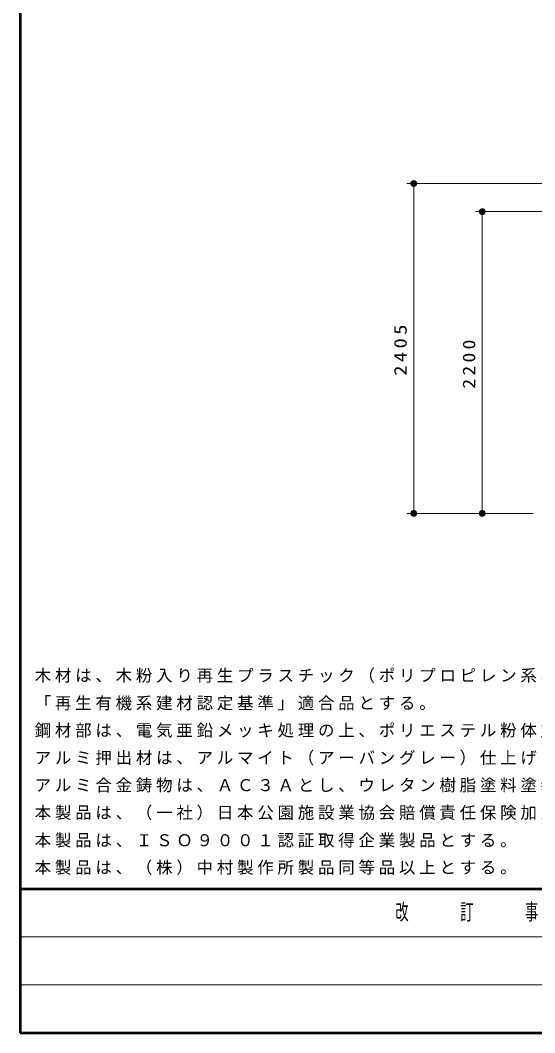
# Model space of a CAD drawing. Units: millimetres on the paper, with parts at other scales. Extents: x -385 to 0, y -10 to 267.
# Drawn here: x -385 to -309.9, y 0 to 147.6 of the extents above; entities that cross this region are included whole.
import ezdxf

# ---------------------------------------------------------------- set-up
doc = ezdxf.new("R2010")
doc.units = ezdxf.units.MM
doc.layers.add('LY_1', color=7, linetype='Continuous', lineweight=25)
doc.layers.add('LY_2', color=7, linetype='Continuous', lineweight=13)
doc.styles.add('ＭＳ ゴシック', font='')
doc.styles.get('ＭＳ ゴシック').set_extended_font_data('MS Gothic')

# ---------------------------------------------------------------- blocks, each defined once
blk = doc.blocks.new('filled_dot')
at = {"color": 0, "linetype": 'Continuous', "lineweight": -2, "const_width": 1.25}
blk.add_lwpolyline([(-0.625, 0, 1), (0.625, 0, 1)], format="xyb", close=True, dxfattribs=at)

msp = doc.modelspace()

# ---------------------------------------------------------------- linework, layer by layer
at = {"layer": 'LY_1', "lineweight": 13}
for p, q in [((-308.293, 123.835), (-328.586, 123.835)), ((-327.586, 75.735), (-327.586, 123.835)), ((-308.734, 119.735), (-318.586, 119.735)), ((-317.586, 75.735), (-317.586, 119.735)), ((-310.177, 75.735), (-328.586, 75.735))]:
    msp.add_line(p, q, dxfattribs=at)
at = {"layer": 'LY_2', "lineweight": 50}
for p, q in [((-385, 267), (-385, 0)), ((-385, 21), (0, 21)), ((-385, 0), (0, 0))]:
    msp.add_line(p, q, dxfattribs=at)
at = {"layer": 'LY_2'}
for p, q in [((-385, 14), (-243.5, 14)), ((-385, 7), (-243.5, 7))]:
    msp.add_line(p, q, dxfattribs=at)

# ---------------------------------------------------------------- block references
at = {"layer": 'LY_1', "lineweight": 13, "xscale": 0.4, "yscale": 0.4}
for p, rotation in [((-327.586, 123.835), 270), ((-317.586, 119.735), 270), ((-327.586, 75.735), 90), ((-317.586, 75.735), 90)]:
    msp.add_blockref('filled_dot', p, dxfattribs=dict(at, rotation=rotation))

# ---------------------------------------------------------------- texts
at = {"layer": 'LY_1', "char_height": 1.833, "attachment_point": 8, "rotation": 90, "style": 'ＭＳ ゴシック'}
for s, insert in [('\\T1.33;\\W1.2;2405', (-328.586, 99.785)), ('\\T1.33;\\W1.15;2200', (-318.586, 97.735))]:
    msp.add_mtext(s, dxfattribs=dict(at, insert=insert))
at = {"layer": 'LY_1', "char_height": 1.76, "attachment_point": 7, "style": 'ＭＳ ゴシック'}
for s, insert in [('\\T1.23;木材は、木粉入り再生プラスチック（ポリプロピレン系、色：サンディーブラウン）とし', (-382.891, 50.997)), ('\\T1.23;「再生有機系建材認定基準」適合品とする。', (-382.891, 46.997)), ('\\T1.23;鋼材部は、電気亜鉛メッキ処理の上、ポリエステル粉体塗装（チャコールグレー）仕上げとする。', (-382.891, 42.997)), ('\\T1.23;アルミ押出材は、アルマイト（アーバングレー）仕上げとする。', (-382.891, 38.997)), ('\\T1.23;アルミ合金鋳物は、ＡＣ３Ａとし、ウレタン樹脂塗料塗装（ダークグレー）仕上げとする。', (-382.891, 34.997)), ('\\T1.23;本製品は、（一社）日本公園施設業協会賠償責任保険加入製品とする。', (-382.891, 30.997)), ('\\T1.23;本製品は、ＩＳＯ９００１認証取得企業製品とする。', (-382.891, 26.997)), ('\\T1.23;本製品は、（株）中村製作所製品同等品以上とする。', (-382.891, 22.997))]:
    msp.add_mtext(s, dxfattribs=dict(at, insert=insert))
at = {"layer": 'LY_2', "color": 4, "insert": (-330.25, 17.5), "char_height": 2.346, "attachment_point": 4, "style": 'ＭＳ ゴシック'}
msp.add_mtext('\\T1.64;\\W0.6;改\u3000\u3000訂\u3000\u3000事\u3000\u3000項', dxfattribs=at)

doc.saveas('drawing.dxf')
